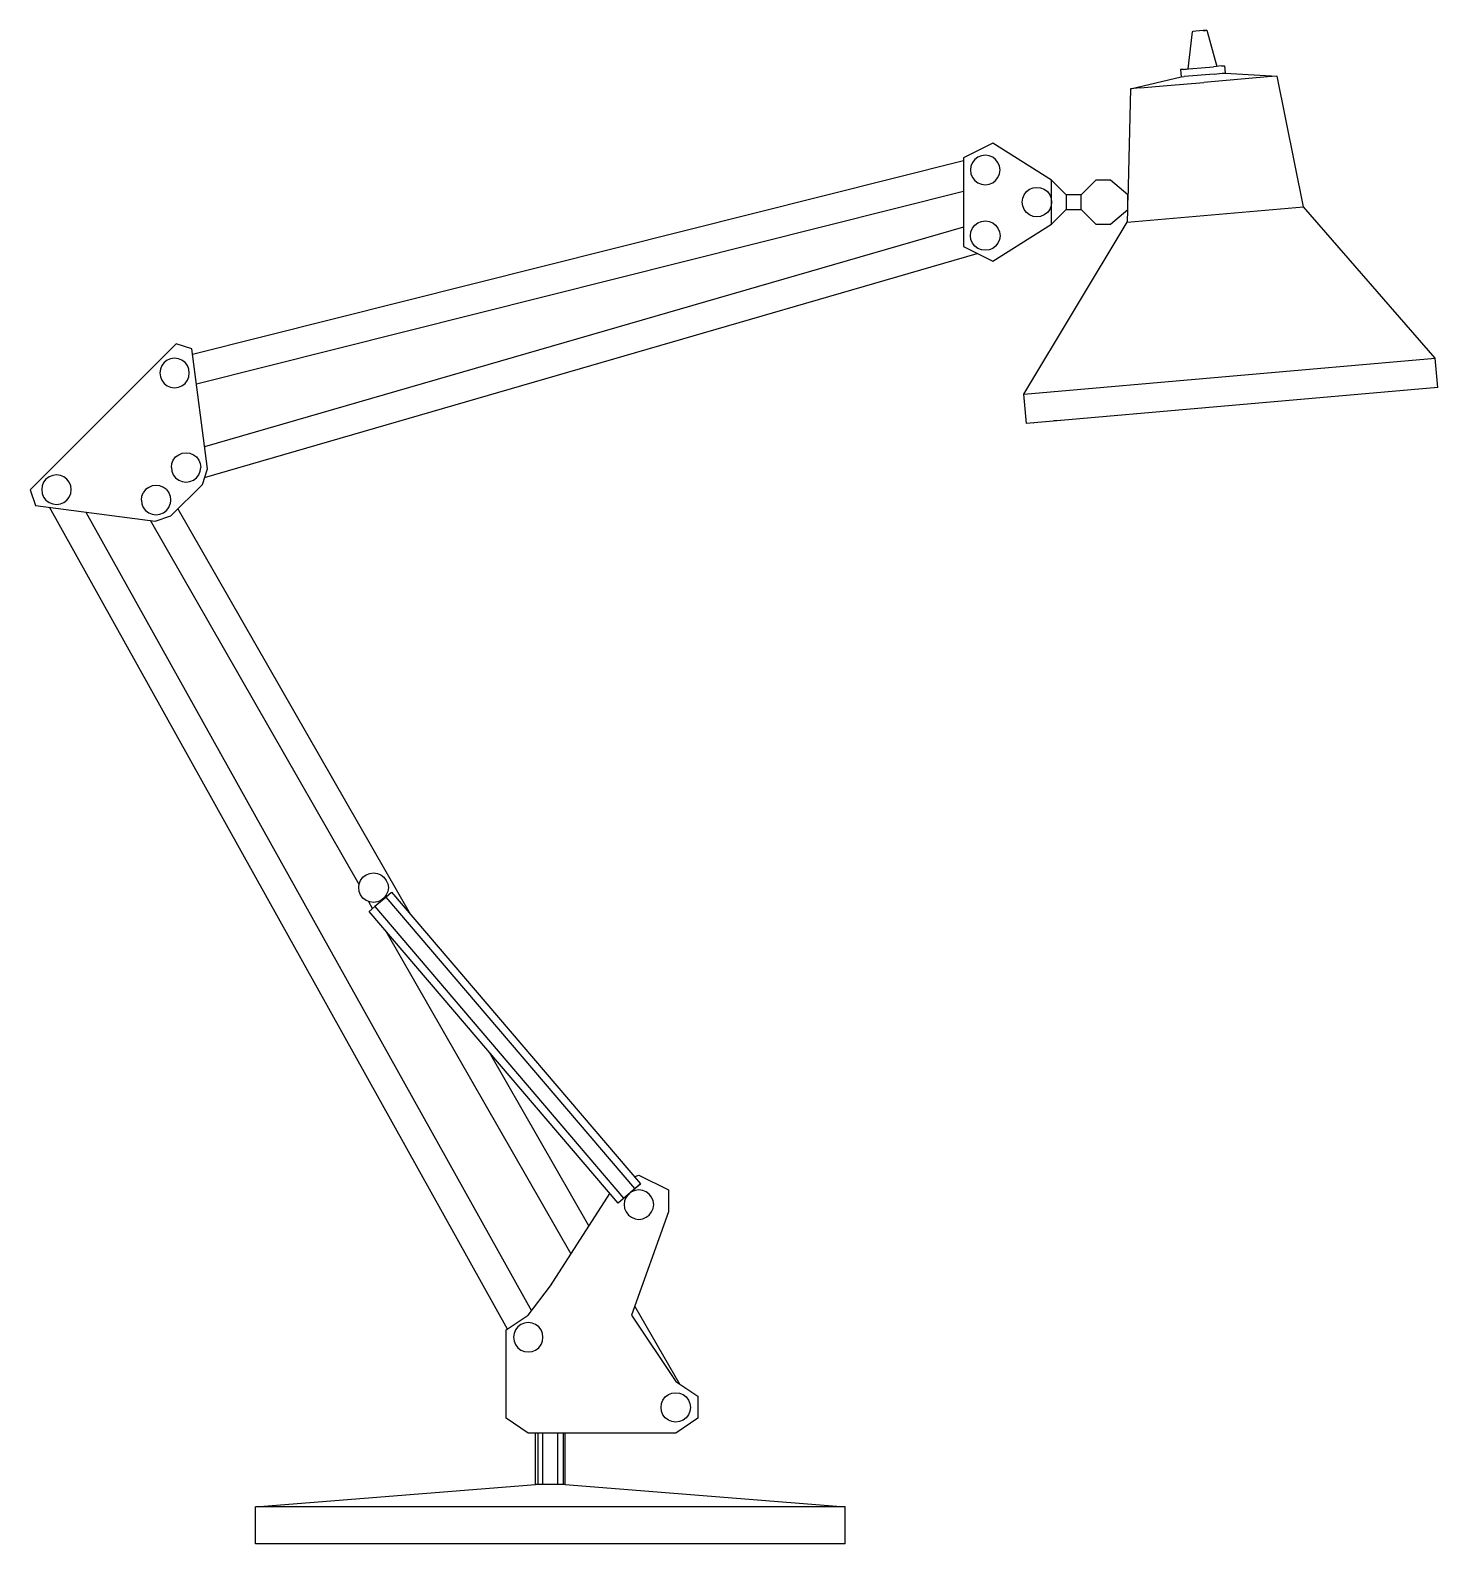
# Model space of a CAD drawing. Header units: millimetres. Extents: x -69 to 361, y 0 to 462.
import ezdxf

# ---------------------------------------------------------------- set-up
doc = ezdxf.new("R2010")
doc.units = ezdxf.units.MM

msp = doc.modelspace()

# ---------------------------------------------------------------- linework, layer by layer
at = {"color": 7, "ltscale": 0.13}
for p, q in [((290.31, 461.97), (286.95, 461.69)), ((289.99, 461.93), (290.31, 461.97)), ((290.31, 461.97), (293.43, 450.94)), ((285.84, 461.54), (284.56, 450.17)), ((286.08, 461.59), (285.84, 461.54)), ((286.95, 461.69), (286.08, 461.59)), ((289.19, 461.88), (289.99, 461.93)), ((282.32, 449.98), (292.39, 450.84)), ((283.2, 450.03), (282.32, 449.98)), ((282.32, 449.98), (282.48, 447.73)), ((283.2, 450.03), (285.68, 450.27)), ((292.63, 448.59), (283.44, 447.82)), ((294.87, 451.08), (292.39, 450.84)), ((292.63, 448.59), (295.03, 448.83)), ((294.87, 451.08), (295.75, 451.13)), ((295.03, 448.83), (295.99, 448.88)), ((295.75, 451.13), (295.99, 448.88)), ((295.99, 448.88), (311.82, 448.01)), ((267.05, 444.13), (266.25, 410.12)), ((267.05, 444.13), (282.48, 447.73)), ((270, 444.37), (267.05, 444.13)), ((270, 444.37), (278.24, 445.09)), ((278.24, 445.09), (289.43, 446.05)), ((282.48, 447.73), (283.44, 447.82)), ((308.86, 447.77), (289.43, 446.05)), ((311.82, 448.01), (308.86, 447.77)), ((319.82, 408.1), (311.82, 448.01)), ((224.99, 427.53), (216.04, 423.02)), ((242.98, 416.26), (224.99, 427.53)), ((216.04, 422.11), (-19.27, 363.01)), ((216.04, 423.02), (216.04, 396.01)), ((218.35, 420.48), (218.19, 419.33)), ((218.83, 421.58), (218.35, 420.48)), ((219.55, 422.49), (218.83, 421.58)), ((220.43, 423.21), (219.55, 422.49)), ((221.55, 423.69), (220.43, 423.21)), ((222.75, 423.84), (221.55, 423.69)), ((223.87, 423.69), (222.75, 423.84)), ((224.99, 423.21), (223.87, 423.69)), ((225.87, 422.49), (224.99, 423.21)), ((226.59, 421.58), (225.87, 422.49)), ((227.07, 420.48), (226.59, 421.58)), ((227.23, 419.33), (227.07, 420.48)), ((218.19, 419.33), (218.35, 418.17)), ((218.35, 418.17), (218.83, 417.07)), ((218.83, 417.07), (219.55, 416.16)), ((219.55, 416.16), (220.43, 415.44)), ((224.99, 415.44), (225.87, 416.16)), ((225.87, 416.16), (226.59, 417.07)), ((226.59, 417.07), (227.07, 418.17)), ((227.07, 418.17), (227.23, 419.33)), ((242.98, 402.78), (242.98, 416.26)), ((242.98, 416.26), (247.46, 411.75)), ((256.49, 416.26), (252.01, 411.75)), ((260.97, 416.26), (256.49, 416.26)), ((266.25, 411.75), (260.97, 416.26)), ((-18.07, 354.04), (216.04, 412.85)), ((220.43, 415.44), (221.55, 414.96)), ((221.55, 414.96), (222.75, 414.82)), ((222.75, 414.82), (223.87, 414.96)), ((223.87, 414.96), (224.99, 415.44)), ((234.18, 410.69), (234.58, 411.75)), ((234.58, 411.75), (235.3, 412.71)), ((235.3, 412.71), (236.26, 413.43)), ((236.26, 413.43), (237.3, 413.86)), ((237.3, 413.86), (238.5, 414)), ((238.5, 414), (239.62, 413.86)), ((239.62, 413.86), (240.74, 413.43)), ((240.74, 413.43), (241.7, 412.71)), ((241.7, 412.71), (242.42, 411.75)), ((242.42, 411.75), (242.82, 410.69)), ((252.01, 411.75), (247.46, 411.75)), ((247.46, 411.75), (247.46, 407.24)), ((252.01, 407.24), (252.01, 411.75)), ((266.25, 407.24), (266.25, 411.75)), ((234.03, 409.49), (234.18, 410.69)), ((234.18, 408.34), (234.03, 409.49)), ((234.58, 407.24), (234.18, 408.34)), ((235.3, 406.33), (234.58, 407.24)), ((242.42, 407.24), (241.7, 406.33)), ((242.82, 408.34), (242.42, 407.24)), ((242.82, 410.69), (242.98, 409.49)), ((242.98, 409.49), (242.82, 408.34)), ((242.98, 402.78), (247.46, 407.24)), ((247.46, 407.24), (252.01, 407.24)), ((252.01, 407.24), (256.49, 402.78)), ((260.97, 402.78), (266.25, 407.24)), ((266.09, 403.35), (319.82, 408.1)), ((266.17, 407.19), (266.09, 403.35)), ((266.25, 407.24), (266.17, 407.19)), ((360.03, 361.9), (319.82, 408.1)), ((218.83, 401.53), (219.55, 402.49)), ((219.55, 402.49), (220.43, 403.21)), ((220.43, 403.21), (221.55, 403.64)), ((221.55, 403.64), (222.75, 403.78)), ((222.75, 403.78), (223.87, 403.64)), ((223.87, 403.64), (224.99, 403.21)), ((224.99, 403.21), (225.87, 402.49)), ((224.99, 391.5), (242.98, 402.78)), ((225.87, 402.49), (226.59, 401.53)), ((234.5, 350.92), (266.09, 403.35)), ((236.26, 405.61), (235.3, 406.33)), ((237.3, 405.17), (236.26, 405.61)), ((238.5, 405.03), (237.3, 405.17)), ((239.62, 405.17), (238.5, 405.03)), ((240.74, 405.61), (239.62, 405.17)), ((241.7, 406.33), (240.74, 405.61)), ((256.49, 402.78), (260.97, 402.78)), ((216.04, 401.91), (-15.59, 334.8)), ((218.19, 399.27), (218.35, 400.47)), ((218.35, 398.12), (218.19, 399.27)), ((218.35, 400.47), (218.83, 401.53)), ((218.83, 397.02), (218.35, 398.12)), ((226.59, 401.53), (227.07, 400.47)), ((227.07, 398.12), (226.59, 397.02)), ((227.07, 400.47), (227.23, 399.27)), ((227.23, 399.27), (227.07, 398.12)), ((-15.59, 325.44), (220.27, 393.8)), ((216.04, 396.01), (224.99, 391.5)), ((219.55, 396.11), (218.83, 397.02)), ((220.43, 395.39), (219.55, 396.11)), ((221.55, 394.96), (220.43, 395.39)), ((222.75, 394.81), (221.55, 394.96)), ((223.87, 394.96), (222.75, 394.81)), ((224.99, 395.39), (223.87, 394.96)), ((225.87, 396.11), (224.99, 395.39)), ((226.59, 397.02), (225.87, 396.11)), ((-24.23, 366.27), (-68.76, 321.7)), ((-19.43, 364.69), (-24.23, 366.27)), ((-27.9, 360.56), (-28.62, 359.6)), ((-26.94, 361.28), (-27.9, 360.56)), ((-25.91, 361.71), (-26.94, 361.28)), ((-24.71, 361.86), (-25.91, 361.71)), ((-23.51, 361.71), (-24.71, 361.86)), ((-22.47, 361.28), (-23.51, 361.71)), ((-21.51, 360.56), (-22.47, 361.28)), ((-20.79, 359.6), (-21.51, 360.56)), ((-14.71, 328.08), (-19.43, 364.69)), ((234.5, 350.92), (360.03, 361.9)), ((360.83, 352.93), (360.03, 361.9)), ((-29.02, 358.55), (-29.18, 357.39)), ((-29.18, 357.39), (-29.02, 356.19)), ((-28.62, 359.6), (-29.02, 358.55)), ((-29.02, 356.19), (-28.62, 355.14)), ((-20.39, 358.55), (-20.79, 359.6)), ((-20.79, 355.14), (-20.39, 356.19)), ((-20.23, 357.39), (-20.39, 358.55)), ((-20.39, 356.19), (-20.23, 357.39)), ((-28.62, 355.14), (-27.9, 354.18)), ((-27.9, 354.18), (-26.94, 353.46)), ((-26.94, 353.46), (-25.91, 353.03)), ((-25.91, 353.03), (-24.71, 352.88)), ((-24.71, 352.88), (-23.51, 353.03)), ((-23.51, 353.03), (-22.47, 353.46)), ((-22.47, 353.46), (-21.51, 354.18)), ((-21.51, 354.18), (-20.79, 355.14)), ((360.83, 352.93), (235.3, 341.95)), ((350.44, 352.02), (350.36, 352.02)), ((235.3, 341.95), (234.5, 350.92)), ((237.46, 342.14), (237.54, 342.14)), ((245.62, 342.86), (243.7, 342.71)), ((245.54, 342.86), (245.62, 342.86)), ((-23.43, 332.4), (-22.39, 332.88)), ((-22.39, 332.88), (-21.19, 333.02)), ((-21.19, 333.02), (-20.07, 332.88)), ((-20.07, 332.88), (-18.95, 332.4)), ((-25.67, 328.51), (-25.59, 329.71)), ((-25.67, 328.51), (-25.59, 327.36)), ((-25.59, 329.71), (-25.11, 330.77)), ((-25.11, 330.77), (-24.39, 331.73)), ((-24.39, 331.73), (-23.43, 332.4)), ((-18.95, 332.4), (-17.99, 331.73)), ((-17.99, 331.73), (-17.27, 330.77)), ((-17.27, 330.77), (-16.87, 329.71)), ((-16.87, 329.71), (-16.71, 328.51)), ((-16.87, 327.36), (-16.71, 328.51)), ((-16.23, 323.33), (-14.71, 328.08)), ((-64.68, 324.01), (-65.08, 322.9)), ((-63.96, 324.96), (-64.68, 324.01)), ((-63, 325.64), (-63.96, 324.96)), ((-61.88, 326.12), (-63, 325.64)), ((-60.76, 326.26), (-61.88, 326.12)), ((-59.57, 326.12), (-60.76, 326.26)), ((-58.53, 325.64), (-59.57, 326.12)), ((-57.57, 324.96), (-58.53, 325.64)), ((-56.85, 324.01), (-57.57, 324.96)), ((-56.37, 322.9), (-56.85, 324.01)), ((-25.59, 327.36), (-25.11, 326.26)), ((-25.11, 326.26), (-24.39, 325.35)), ((-24.39, 325.35), (-23.43, 324.63)), ((-23.43, 324.63), (-22.39, 324.2)), ((-22.39, 324.2), (-21.19, 324.01)), ((-21.19, 324.01), (-20.07, 324.2)), ((-20.07, 324.2), (-18.95, 324.63)), ((-18.95, 324.63), (-17.99, 325.35)), ((-17.99, 325.35), (-17.27, 326.26)), ((-17.27, 326.26), (-16.87, 327.36)), ((-68.76, 321.7), (-67.16, 316.95)), ((-65.08, 322.9), (-65.24, 321.75)), ((-65.24, 321.75), (-65.08, 320.6)), ((-65.08, 320.6), (-64.68, 319.5)), ((-64.68, 319.5), (-63.96, 318.58)), ((-57.57, 318.58), (-56.85, 319.5)), ((-56.85, 319.5), (-56.37, 320.6)), ((-56.29, 321.75), (-56.37, 322.9)), ((-56.37, 320.6), (-56.29, 321.75)), ((-34.86, 318.54), (-34.7, 319.74)), ((-34.7, 319.74), (-34.3, 320.79)), ((-33.58, 321.75), (-34.3, 320.79)), ((-32.62, 322.42), (-33.58, 321.75)), ((-31.58, 322.9), (-32.62, 322.42)), ((-30.38, 323.05), (-31.58, 322.9)), ((-29.18, 322.9), (-30.38, 323.05)), ((-28.14, 322.42), (-29.18, 322.9)), ((-27.18, 321.75), (-28.14, 322.42)), ((-27.18, 321.75), (-26.46, 320.79)), ((-26.46, 320.79), (-26.06, 319.74)), ((-26.06, 319.74), (-25.91, 318.54)), ((-25.83, 313.79), (-16.23, 323.33)), ((-67.16, 316.95), (-30.62, 312.16)), ((-63.96, 318.58), (-63, 317.86)), ((-63, 317.86), (-61.88, 317.43)), ((76.92, 65.53), (-62.92, 316.38)), ((-61.88, 317.43), (-60.76, 317.24)), ((-60.76, 317.24), (-59.57, 317.43)), ((-59.57, 317.43), (-58.53, 317.86)), ((-58.53, 317.86), (-57.57, 318.58)), ((-51.81, 314.89), (84.19, 71.1)), ((-34.86, 318.54), (-34.7, 317.38)), ((-34.7, 317.38), (-34.3, 316.28)), ((-34.3, 316.28), (-33.58, 315.37)), ((-33.58, 315.37), (-32.62, 314.65)), ((-32.62, 314.65), (-31.58, 314.22)), ((-31.58, 314.22), (-30.38, 314.03)), ((-30.38, 314.03), (-29.18, 314.22)), ((-29.18, 314.22), (-28.14, 314.65)), ((-28.14, 314.65), (-27.18, 315.37)), ((-27.18, 315.37), (-26.46, 316.28)), ((-26.46, 316.28), (-26.06, 317.38)), ((-25.91, 318.54), (-26.06, 317.38)), ((-23.75, 315.85), (47.25, 192.08)), ((31.58, 201.24), (-32.06, 312.3)), ((-30.62, 312.16), (-25.83, 313.79)), ((32.06, 202.49), (32.78, 203.45)), ((32.78, 203.45), (33.74, 204.17)), ((33.74, 204.17), (34.86, 204.6)), ((34.86, 204.6), (35.98, 204.75)), ((35.98, 204.75), (37.18, 204.6)), ((37.18, 204.6), (38.22, 204.17)), ((38.22, 204.17), (39.18, 203.45)), ((39.18, 203.45), (39.9, 202.49)), ((31.5, 200.28), (31.66, 201.44)), ((31.66, 199.09), (31.5, 200.28)), ((31.66, 201.44), (32.06, 202.49)), ((32.06, 198.03), (31.66, 199.09)), ((39.1, 196.73), (41.5, 198.85)), ((39.9, 202.49), (40.38, 201.44)), ((40.38, 199.09), (39.9, 198.03)), ((40.38, 201.44), (40.54, 200.28)), ((40.54, 200.28), (40.38, 199.09)), ((41.5, 198.85), (117.53, 109.86)), ((32.78, 197.07), (32.06, 198.03)), ((33.74, 196.35), (32.78, 197.07)), ((34.86, 195.92), (33.74, 196.35)), ((35.74, 193.95), (34.62, 195.97)), ((34.7, 192.99), (36.38, 194.48)), ((35.98, 195.78), (34.86, 195.92)), ((37.18, 195.92), (35.98, 195.78)), ((39.82, 197.36), (36.38, 194.48)), ((36.38, 194.48), (112.34, 105.49)), ((38.22, 196.35), (37.18, 195.92)), ((39.18, 197.07), (38.22, 196.35)), ((39.9, 198.03), (39.18, 197.07)), ((115.77, 108.42), (39.82, 197.36)), ((110.66, 104), (34.7, 192.99)), ((39.74, 187), (96.26, 88.46)), ((101.7, 97.05), (71.4, 149.91)), ((115.61, 112.02), (116.97, 112.5)), ((116.97, 112.5), (126.01, 108.03)), ((90.03, 78.77), (108.1, 106.93)), ((117.53, 109.86), (110.66, 104)), ((112.34, 105.49), (114.09, 106.93)), ((113.85, 106.69), (113.13, 105.78)), ((114.73, 107.41), (113.85, 106.69)), ((114.09, 106.93), (115.77, 108.42)), ((115.85, 107.84), (114.73, 107.41)), ((115.77, 108.42), (117.53, 109.86)), ((116.97, 108.03), (115.85, 107.84)), ((118.17, 107.84), (116.97, 108.03)), ((119.21, 107.41), (118.17, 107.84)), ((120.17, 106.69), (119.21, 107.41)), ((120.89, 105.78), (120.17, 106.69)), ((126.01, 108.03), (126.01, 101.27)), ((110.66, 104), (112.34, 105.49)), ((112.66, 104.68), (112.5, 103.52)), ((112.5, 103.52), (112.66, 102.32)), ((113.13, 105.78), (112.66, 104.68)), ((112.66, 102.32), (113.13, 101.27)), ((121.37, 104.68), (120.89, 105.78)), ((120.89, 101.27), (121.37, 102.32)), ((121.53, 103.52), (121.37, 104.68)), ((121.37, 102.32), (121.53, 103.52)), ((113.13, 101.27), (113.85, 100.31)), ((113.85, 100.31), (114.73, 99.64)), ((126.01, 101.27), (114.73, 69.75)), ((114.73, 99.64), (115.85, 99.16)), ((115.85, 99.16), (116.97, 99.01)), ((116.97, 99.01), (118.17, 99.16)), ((118.17, 99.16), (119.21, 99.64)), ((119.21, 99.64), (120.17, 100.31)), ((120.17, 100.31), (120.89, 101.27)), ((83.23, 69.75), (90.03, 78.77)), ((76.52, 65.24), (83.23, 69.75)), ((114.73, 69.75), (128.25, 49.51)), ((115.69, 72.63), (129.53, 48.6)), ((76.52, 38.28), (76.52, 65.24)), ((79.31, 65.24), (78.91, 64.19)), ((80.03, 66.2), (79.31, 65.24)), ((80.99, 66.92), (80.03, 66.2)), ((82.11, 67.35), (80.99, 66.92)), ((83.23, 67.5), (82.11, 67.35)), ((84.43, 67.35), (83.23, 67.5)), ((85.47, 66.92), (84.43, 67.35)), ((86.43, 66.2), (85.47, 66.92)), ((87.15, 65.24), (86.43, 66.2)), ((87.63, 64.19), (87.15, 65.24)), ((78.91, 64.19), (78.75, 63.04)), ((78.75, 63.04), (78.91, 61.84)), ((78.91, 61.84), (79.31, 60.78)), ((79.31, 60.78), (80.03, 59.82)), ((86.43, 59.82), (87.15, 60.78)), ((87.15, 60.78), (87.63, 61.84)), ((87.71, 63.04), (87.63, 64.19)), ((87.63, 61.84), (87.71, 63.04)), ((80.03, 59.82), (80.99, 59.1)), ((80.99, 59.1), (82.11, 58.67)), ((82.11, 58.67), (83.23, 58.53)), ((83.23, 58.53), (84.43, 58.67)), ((84.43, 58.67), (85.47, 59.1)), ((85.47, 59.1), (86.43, 59.82)), ((128.25, 49.51), (134.96, 45)), ((123.77, 41.59), (123.93, 42.79)), ((123.93, 40.44), (123.77, 41.59)), ((123.93, 42.79), (124.33, 43.85)), ((124.33, 43.85), (125.05, 44.81)), ((125.05, 44.81), (126.01, 45.53)), ((126.01, 45.53), (127.05, 45.96)), ((127.05, 45.96), (128.25, 46.1)), ((128.25, 46.1), (129.45, 45.96)), ((129.45, 45.96), (130.48, 45.53)), ((130.48, 45.53), (131.44, 44.81)), ((131.44, 44.81), (132.16, 43.85)), ((132.16, 43.85), (132.56, 42.79)), ((132.56, 42.79), (132.72, 41.59)), ((132.72, 41.59), (132.56, 40.44)), ((134.96, 45), (134.96, 38.28)), ((83.23, 33.77), (76.52, 38.28)), ((124.33, 39.39), (123.93, 40.44)), ((125.05, 38.43), (124.33, 39.39)), ((126.01, 37.71), (125.05, 38.43)), ((127.05, 37.27), (126.01, 37.71)), ((128.25, 37.13), (127.05, 37.27)), ((134.96, 38.28), (128.25, 33.77)), ((129.45, 37.27), (128.25, 37.13)), ((130.48, 37.71), (129.45, 37.27)), ((131.44, 38.43), (130.48, 37.71)), ((132.16, 39.39), (131.44, 38.43)), ((132.56, 40.44), (132.16, 39.39)), ((128.25, 33.77), (83.23, 33.77)), ((85.47, 18.04), (85.47, 33.77)), ((86.11, 33.77), (86.11, 18.04)), ((87.71, 18.04), (87.71, 33.77)), ((92.27, 18.04), (92.27, 33.77)), ((93.87, 33.77), (93.87, 18.04)), ((94.51, 18.04), (94.51, 33.77)), ((0, 11.27), (85.47, 18.04)), ((94.51, 18.04), (85.47, 18.04)), ((94.51, 18.04), (179.98, 11.27)), ((179.98, 11.27), (0, 11.27)), ((0, 0), (0, 11.27)), ((179.98, 0), (179.98, 11.27)), ((179.98, 0), (0, 0))]:
    msp.add_line(p, q, dxfattribs=at)

doc.saveas('drawing.dxf')
